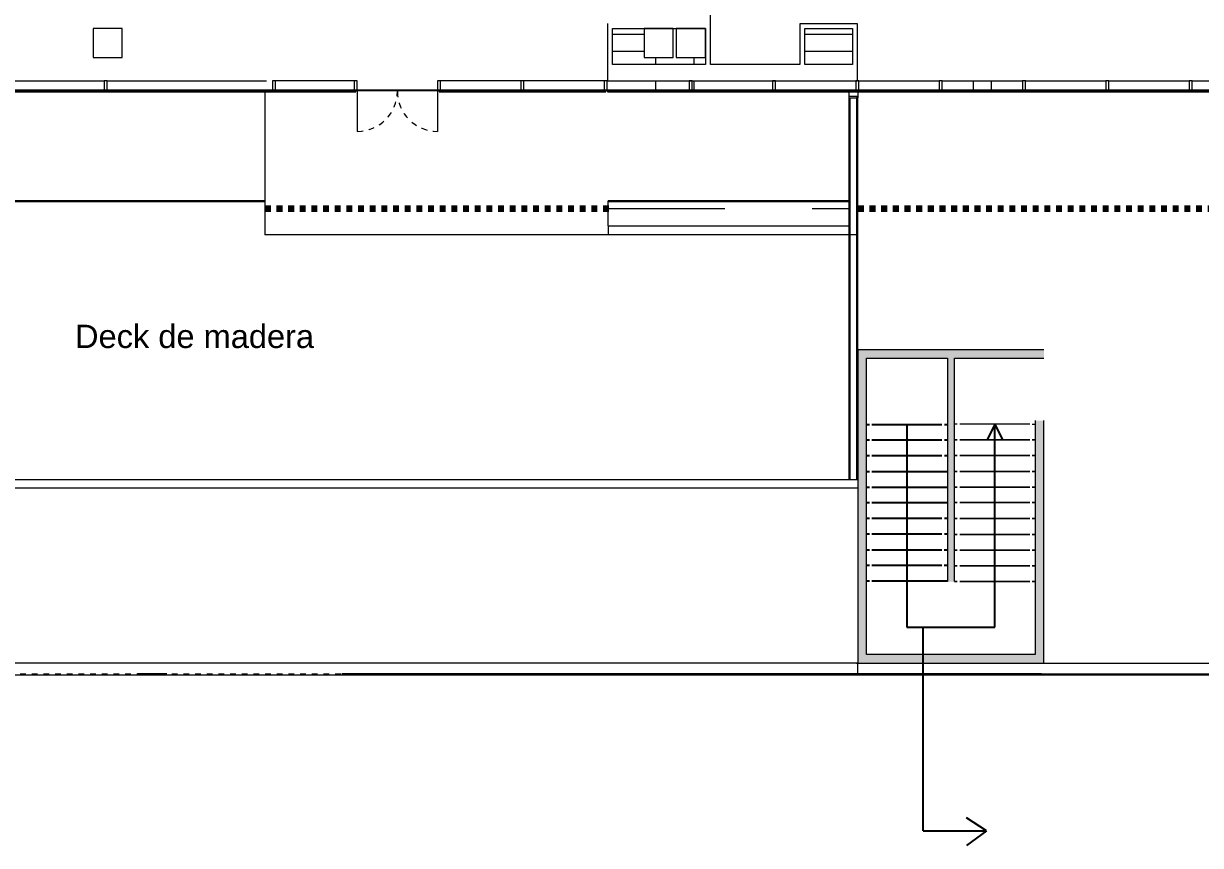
# Model space of a CAD drawing. Header units: millimetres. Extents: x 182 to 305, y 81 to 164.
# Drawn here: x 228.39 to 248.58, y 80.69 to 94.79 of the extents above; entities that cross this region are included whole.
import ezdxf

# ---------------------------------------------------------------- set-up
doc = ezdxf.new("R2010")
doc.units = ezdxf.units.MM
for name, pattern in [('ACAD_ISO04W100', [30.5, 24, -3, 0.5, -3]), ('ACAD_ISO10W100', [18.5, 12, -3, 0.5, -3]), ('Dash', [3.5, 2, -1.5]), ('Dash 1_16_', [0.003174, 0.001587, -0.001587]), ('Dash dot dot', [0.020639, 0.00635, -0.004763, 0, -0.004763, 0, -0.004763]), ('DASHDOT', [1, 0.5, -0.25, 0, -0.25])]:
    doc.linetypes.add(name, pattern=pattern)
for name, color, linetype, lineweight in [('A-----NPP', 7, 'Continuous', 9), ('A-AREAIDM', 7, 'Continuous', 18), ('A-AREALIM', 7, 'Continuous', 9), ('A-DOORSYM', 7, 'Continuous', 9), ('A-FLOROTM', 7, 'Continuous', 9), ('A-FLORSTM', 7, 'Continuous', 9), ('A-WALL', 7, 'Continuous', 9), ('A-WALLCWM', 7, 'Continuous', 9), ('S-COLSPRM', 7, 'Continuous', 9)]:
    doc.layers.add(name, color=color, linetype=linetype, lineweight=lineweight)
for name, color, linetype in [('Lineas Escaleras', 7, 'Continuous'), ('Lineas Lotes', 7, 'DASHDOT'), ('Lineas Rotulo', 7, 'Continuous'), ('TIERRA', 7, 'Continuous')]:
    doc.layers.add(name, color=color, linetype=linetype)
doc.styles.add('PANROMAN', font='arial.ttf', dxfattribs={"height": 0.4})

msp = doc.modelspace()

# ---------------------------------------------------------------- hatches: boundary and pattern name
h = msp.add_hatch(color=252)
h.paths.add_polyline_path([(245.8911, 87.975664), (245.7411, 87.975664), (245.7411, 83.964512), (243.820016, 83.964512), (243.820016, 83.814512), (245.8911, 83.814512)], flags=17)
h.paths.add_polyline_path([(243.820016, 83.964512), (242.851101, 83.964512), (242.851101, 89.044512), (244.112848, 89.044512), (244.236101, 89.044512), (244.236101, 85.214512), (244.356101, 85.214512), (244.356101, 89.044512), (245.8911, 89.044512), (245.8911, 89.194512), (244.112848, 89.194512), (242.701101, 89.194512), (242.701101, 83.814512), (243.820016, 83.814512)])

# ---------------------------------------------------------------- linework, layer by layer
at = {"color": 252}
for p, q in [((243.542225, 87.908098), (243.542225, 84.432996)), ((245.049162, 87.914512), (244.916132, 87.644512)), ((245.049162, 84.432996), (245.049162, 87.914512)), ((245.049162, 87.914512), (245.182193, 87.644512)), ((243.542225, 84.432996), (245.049162, 84.432996))]:
    msp.add_line(p, q, dxfattribs=at)
at = {"linetype": 'ACAD_ISO10W100'}
msp.add_line((301.349668, 83.623389), (190.992923, 83.623389), dxfattribs=at)
at = {"layer": 'A-----NPP', "color": 252, "linetype": 'Dash dot dot', "lineweight": 100}
for p, q in [((232.531106, 91.614512), (238.418992, 91.614512)), ((238.418992, 91.614512), (238.431096, 91.614512)), ((242.701101, 91.614512), (270.336106, 91.614512))]:
    msp.add_line(p, q, dxfattribs=at)
at = {"layer": 'A-----NPP', "color": 252, "linetype": 'Dash', "lineweight": 18}
msp.add_line((238.418992, 91.614512), (242.551101, 91.614512), dxfattribs=at)
msp.add_line((238.418992, 91.614512), (242.551101, 91.614512), dxfattribs=at)
at = {"layer": 'A-AREALIM', "color": 252}
msp.add_line((239.886106, 94.204648), (239.886106, 94.084648), dxfattribs=at)
at = {"layer": 'A-DOORSYM', "color": 252}
for p, q in [((234.115806, 93.624648), (234.115806, 92.936298)), ((235.492506, 93.624648), (235.492506, 92.936298))]:
    msp.add_line(p, q, dxfattribs=at)
at = {"layer": 'A-DOORSYM', "color": 252, "linetype": 'Dash 1_16_'}
for centre, start, end in [((234.115806, 93.624648), 270, 0), ((235.492506, 93.624648), 180, 270)]:
    msp.add_arc(centre, 0.68835, start, end, dxfattribs=at)
at = {"layer": 'A-FLOROTM', "color": 252}
for p, q in [((238.493306, 94.604648), (239.036106, 94.604648)), ((241.791101, 94.604648), (242.607606, 94.604648)), ((239.036106, 94.304648), (238.493306, 94.304648)), ((242.607606, 94.304648), (241.791101, 94.304648)), ((239.236106, 94.104648), (239.236106, 94.204648)), ((239.236106, 94.084648), (239.236106, 94.104648)), ((239.886106, 94.204648), (239.886106, 94.104648)), ((239.886106, 94.104648), (239.886106, 94.084648)), ((238.401906, 93.804648), (238.408306, 93.804648)), ((239.236106, 93.644648), (239.236106, 93.804648)), ((239.886106, 93.804648), (239.886106, 93.644648)), ((242.717706, 93.804648), (244.094406, 93.804648)), ((244.146406, 93.804648), (245.523106, 93.804648)), ((244.686106, 93.642148), (244.686106, 93.804648)), ((244.986106, 93.804648), (244.986106, 93.642148)), ((245.575106, 93.804648), (246.951806, 93.804648)), ((247.003806, 93.804648), (248.380506, 93.804648)), ((248.432506, 93.804648), (249.809206, 93.804648)), ((232.531106, 93.642148), (232.531106, 93.644648)), ((232.531106, 93.617148), (232.531106, 91.164512)), ((239.808306, 93.644648), (238.401906, 93.644648)), ((241.237006, 93.644648), (239.860306, 93.644648)), ((242.551101, 93.644648), (241.289006, 93.644648)), ((242.551101, 93.642148), (242.551101, 93.644648)), ((242.551101, 93.539512), (242.551101, 93.617148)), ((242.701101, 93.617148), (242.701101, 93.539512)), ((238.418992, 91.314512), (238.418992, 91.744513)), ((238.418992, 91.164512), (232.531106, 91.164512)), ((244.406101, 87.914512), (244.356101, 87.914512)), ((245.6511, 87.914512), (244.447225, 87.914512)), ((245.6911, 87.914512), (245.7411, 87.914512)), ((244.356101, 87.644512), (244.406101, 87.644512)), ((244.447225, 87.644512), (245.6511, 87.644512)), ((245.6911, 87.644512), (245.7411, 87.644512)), ((244.356101, 87.374512), (244.406101, 87.374512)), ((244.447225, 87.374512), (245.6511, 87.374512)), ((245.6911, 87.374512), (245.7411, 87.374512)), ((244.356101, 87.104512), (244.406101, 87.104512)), ((244.447225, 87.104512), (245.6511, 87.104512)), ((245.6911, 87.104512), (245.7411, 87.104512)), ((244.356101, 86.834512), (244.406101, 86.834512)), ((244.447225, 86.834512), (245.6511, 86.834512)), ((245.6911, 86.834512), (245.7411, 86.834512)), ((244.356101, 86.568764), (244.406101, 86.568764)), ((244.447225, 86.568764), (245.6511, 86.568764)), ((245.6911, 86.568764), (245.7411, 86.568764)), ((244.356101, 86.294512), (244.406101, 86.294512)), ((244.447225, 86.294512), (245.6511, 86.294512)), ((245.6911, 86.294512), (245.7411, 86.294512)), ((244.356101, 86.024512), (244.406101, 86.024512)), ((244.447225, 86.024512), (245.6511, 86.024512)), ((245.6911, 86.024512), (245.7411, 86.024512)), ((244.356101, 85.754512), (244.406101, 85.754512)), ((244.447225, 85.754512), (245.6511, 85.754512)), ((245.6911, 85.754512), (245.7411, 85.754512)), ((244.356544, 85.484512), (244.406544, 85.484512)), ((244.447225, 85.484512), (245.6511, 85.484512)), ((245.6911, 85.484512), (245.7411, 85.484512)), ((244.356544, 85.214512), (244.406544, 85.214512)), ((244.447225, 85.214512), (245.6511, 85.214512)), ((245.6911, 85.214512), (245.7411, 85.214512)), ((242.701101, 83.814512), (270.336106, 83.814512)), ((219.586106, 83.614512), (274.736106, 83.614512))]:
    msp.add_line(p, q, dxfattribs=at)
at = {"layer": 'A-FLORSTM', "color": 252}
for p, q in [((244.406101, 87.644512), (244.356101, 87.644512)), ((245.6511, 87.644512), (244.447225, 87.644512)), ((245.7411, 87.644512), (245.6911, 87.644512)), ((244.406101, 87.374512), (244.356101, 87.374512)), ((245.6511, 87.374512), (244.447225, 87.374512)), ((245.7411, 87.374512), (245.6911, 87.374512)), ((244.406101, 87.104512), (244.356101, 87.104512)), ((245.6511, 87.104512), (244.447225, 87.104512)), ((245.7411, 87.104512), (245.6911, 87.104512)), ((244.406101, 86.834512), (244.356101, 86.834512)), ((245.6511, 86.834512), (244.447225, 86.834512)), ((245.7411, 86.834512), (245.6911, 86.834512)), ((244.406101, 86.568764), (244.356101, 86.568764)), ((245.6511, 86.568764), (244.447225, 86.568764)), ((245.7411, 86.568764), (245.6911, 86.568764)), ((244.406101, 86.294512), (244.356101, 86.294512)), ((245.6511, 86.294512), (244.447225, 86.294512)), ((245.7411, 86.294512), (245.6911, 86.294512)), ((244.406101, 86.024512), (244.356101, 86.024512)), ((245.6511, 86.024512), (244.447225, 86.024512)), ((245.7411, 86.024512), (245.6911, 86.024512)), ((244.406101, 85.754512), (244.356101, 85.754512)), ((245.6511, 85.754512), (244.447225, 85.754512)), ((245.7411, 85.754512), (245.6911, 85.754512)), ((244.406544, 85.484512), (244.356544, 85.484512)), ((245.6511, 85.484512), (244.447225, 85.484512)), ((245.7411, 85.484512), (245.6911, 85.484512)), ((244.406544, 85.214512), (244.356544, 85.214512)), ((245.6511, 85.214512), (244.447225, 85.214512)), ((245.7411, 85.214512), (245.6911, 85.214512))]:
    msp.add_line(p, q, dxfattribs=at)
at = {"layer": 'A-WALL', "color": 252, "lineweight": 18}
for p, q in [((240.171106, 94.084648), (240.171106, 102.412148)), ((238.408306, 94.789648), (238.408306, 93.804648)), ((238.493306, 94.084648), (238.493306, 94.704648)), ((238.493306, 94.704648), (240.086106, 94.704648)), ((240.086106, 94.704648), (240.086106, 94.084648)), ((242.692606, 94.784648), (241.706101, 94.784648)), ((241.706101, 94.784648), (241.706101, 94.084648)), ((241.791101, 94.699648), (242.607606, 94.699648)), ((241.791101, 94.084648), (241.791101, 94.699648)), ((242.607606, 94.699648), (242.607606, 94.084648)), ((242.692606, 93.804648), (242.692606, 94.784648)), ((240.086106, 94.084648), (238.493306, 94.084648)), ((241.706101, 94.084648), (240.171106, 94.084648)), ((242.607606, 94.084648), (241.791101, 94.084648)), ((238.408306, 93.804648), (242.692606, 93.804648)), ((232.531106, 91.744513), (188.361099, 91.744513)), ((188.361099, 91.734513), (232.531106, 91.734513)), ((242.551101, 91.744513), (238.418992, 91.744513)), ((238.418992, 91.734513), (242.551101, 91.734513)), ((242.701101, 89.194512), (242.701101, 83.814512)), ((242.701101, 89.194512), (244.112848, 89.194512)), ((242.851101, 83.964512), (242.851101, 89.044512)), ((242.851101, 89.044512), (244.112848, 89.044512)), ((244.112848, 89.194512), (245.8911, 89.194512)), ((244.112848, 89.044512), (244.236101, 89.044512)), ((244.236101, 89.044512), (244.236101, 85.214512)), ((244.356101, 85.214512), (244.356101, 89.044512)), ((244.356101, 89.044512), (245.8911, 89.044512)), ((245.7411, 87.975664), (245.7411, 83.964512)), ((245.8911, 83.814512), (245.8911, 87.975664)), ((245.7411, 83.964512), (242.851101, 83.964512)), ((242.701101, 83.814512), (211.066101, 83.814512)), ((242.701101, 83.614512), (242.701101, 83.814512)), ((242.701101, 83.614512), (242.701101, 83.814512)), ((242.881101, 83.814512), (245.8911, 83.814512)), ((219.586101, 83.614512), (242.701101, 83.614512)), ((270.336106, 83.624512), (242.701101, 83.624512))]:
    msp.add_line(p, q, dxfattribs=at)
at = {"layer": 'A-WALL', "color": 252}
for p, q in [((242.551101, 86.964512), (242.551101, 93.539512)), ((242.551101, 93.539512), (242.701101, 93.539512)), ((242.701101, 93.539512), (242.701101, 93.514512)), ((238.418992, 91.314512), (242.551101, 91.314512)), ((238.418992, 91.314512), (238.418992, 91.164512)), ((242.701101, 91.164512), (238.418992, 91.164512)), ((242.701101, 86.814512), (219.636101, 86.814512)), ((219.786101, 86.964512), (242.701101, 86.964512))]:
    msp.add_line(p, q, dxfattribs=at)
at = {"layer": 'A-WALLCWM', "color": 252}
for p, q in [((226.967106, 93.804648), (229.775106, 93.804648)), ((229.827106, 93.804648), (232.561106, 93.804648)), ((234.063806, 93.804648), (232.713106, 93.804648)), ((236.921206, 93.804648), (235.544506, 93.804648)), ((238.349906, 93.804648), (236.973206, 93.804648)), ((229.801106, 93.642148), (226.941106, 93.642148)), ((226.941106, 93.617148), (229.801106, 93.617148)), ((226.967106, 93.644648), (229.775106, 93.644648)), ((232.661106, 93.642148), (229.801106, 93.642148)), ((229.801106, 93.642148), (229.801106, 93.617148)), ((229.801106, 93.617148), (229.801106, 93.642148)), ((229.801106, 93.617148), (232.661106, 93.617148)), ((229.827106, 93.644648), (232.661106, 93.644648)), ((232.661106, 93.617148), (232.661106, 93.642148)), ((234.089806, 93.642148), (232.661106, 93.642148)), ((232.661106, 93.642148), (232.661106, 93.617148)), ((232.661106, 93.617148), (234.089806, 93.617148)), ((234.063806, 93.644648), (232.713106, 93.644648)), ((234.089806, 93.617148), (234.089806, 93.642148)), ((236.947206, 93.642148), (235.518506, 93.642148)), ((235.518506, 93.642148), (235.518506, 93.617148)), ((235.518506, 93.617148), (236.947206, 93.617148)), ((236.921206, 93.644648), (235.544506, 93.644648)), ((236.947206, 93.617148), (236.947206, 93.642148)), ((238.375906, 93.642148), (236.947206, 93.642148)), ((236.947206, 93.642148), (236.947206, 93.617148)), ((236.947206, 93.617148), (238.375906, 93.617148)), ((238.349906, 93.644648), (236.973206, 93.644648)), ((238.375906, 93.617148), (238.375906, 93.642148)), ((239.834306, 93.642148), (238.408306, 93.642148)), ((238.408306, 93.642148), (238.408306, 93.617148)), ((238.408306, 93.617148), (239.834306, 93.617148)), ((241.263006, 93.642148), (239.834306, 93.642148)), ((239.834306, 93.642148), (239.834306, 93.617148)), ((239.834306, 93.617148), (239.834306, 93.642148)), ((239.834306, 93.617148), (241.263006, 93.617148)), ((242.691706, 93.642148), (241.263006, 93.642148)), ((241.263006, 93.642148), (241.263006, 93.617148)), ((241.263006, 93.617148), (241.263006, 93.642148)), ((241.263006, 93.617148), (242.691706, 93.617148)), ((242.571101, 93.514512), (242.676101, 93.514512)), ((242.571101, 86.964512), (242.571101, 93.514512)), ((242.676101, 93.514512), (242.676101, 86.964512)), ((242.701101, 93.514512), (242.676101, 93.514512)), ((244.120406, 93.642148), (242.691706, 93.642148)), ((242.691706, 93.642148), (242.691706, 93.617148)), ((242.691706, 93.617148), (242.691706, 93.642148)), ((242.691706, 93.617148), (244.120406, 93.617148)), ((242.701101, 89.194512), (242.701101, 93.514512)), ((245.549106, 93.642148), (244.120406, 93.642148)), ((244.120406, 93.642148), (244.120406, 93.617148)), ((244.120406, 93.617148), (244.120406, 93.642148)), ((244.120406, 93.617148), (245.549106, 93.617148)), ((246.977806, 93.642148), (245.549106, 93.642148)), ((245.549106, 93.642148), (245.549106, 93.617148)), ((245.549106, 93.617148), (245.549106, 93.642148)), ((245.549106, 93.617148), (246.977806, 93.617148)), ((248.406506, 93.642148), (246.977806, 93.642148)), ((246.977806, 93.642148), (246.977806, 93.617148)), ((246.977806, 93.617148), (246.977806, 93.642148)), ((246.977806, 93.617148), (248.406506, 93.617148)), ((249.835206, 93.642148), (248.406506, 93.642148)), ((248.406506, 93.642148), (248.406506, 93.617148)), ((248.406506, 93.617148), (248.406506, 93.642148)), ((248.406506, 93.617148), (249.835206, 93.617148)), ((242.676101, 83.814512), (242.701101, 83.814512))]:
    msp.add_line(p, q, dxfattribs=at)
at = {"layer": 'A-WALLCWM', "color": 252, "lineweight": 18, "extrusion": (0, 0, -1)}
for p, q in [((229.827106, 93.804648), (229.775106, 93.804648)), ((229.775106, 93.804648), (229.775106, 93.644648)), ((229.827106, 93.644648), (229.827106, 93.804648)), ((234.115806, 93.804648), (234.063806, 93.804648)), ((234.063806, 93.804648), (234.063806, 93.644648)), ((234.115806, 93.644648), (234.115806, 93.804648)), ((235.544506, 93.804648), (235.492506, 93.804648)), ((235.492506, 93.804648), (235.492506, 93.644648)), ((235.544506, 93.644648), (235.544506, 93.804648)), ((236.973206, 93.804648), (236.921206, 93.804648)), ((236.921206, 93.804648), (236.921206, 93.644648)), ((236.973206, 93.644648), (236.973206, 93.804648)), ((238.401906, 93.804648), (238.349906, 93.804648)), ((238.349906, 93.804648), (238.349906, 93.644648)), ((238.401906, 93.644648), (238.401906, 93.804648)), ((239.860306, 93.804648), (239.808306, 93.804648)), ((239.808306, 93.804648), (239.808306, 93.644648)), ((239.860306, 93.644648), (239.860306, 93.804648)), ((241.289006, 93.804648), (241.237006, 93.804648)), ((241.237006, 93.804648), (241.237006, 93.644648)), ((241.289006, 93.644648), (241.289006, 93.804648)), ((242.717706, 93.804648), (242.665706, 93.804648)), ((242.665706, 93.804648), (242.665706, 93.644648)), ((242.717706, 93.644648), (242.717706, 93.804648)), ((244.146406, 93.804648), (244.094406, 93.804648)), ((244.094406, 93.804648), (244.094406, 93.644648)), ((244.146406, 93.644648), (244.146406, 93.804648)), ((245.575106, 93.804648), (245.523106, 93.804648)), ((245.523106, 93.804648), (245.523106, 93.644648)), ((245.575106, 93.644648), (245.575106, 93.804648)), ((247.003806, 93.804648), (246.951806, 93.804648)), ((246.951806, 93.804648), (246.951806, 93.644648)), ((247.003806, 93.644648), (247.003806, 93.804648)), ((248.432506, 93.804648), (248.380506, 93.804648)), ((248.380506, 93.804648), (248.380506, 93.644648)), ((248.432506, 93.644648), (248.432506, 93.804648)), ((229.775106, 93.644648), (229.827106, 93.644648)), ((234.063806, 93.644648), (234.115806, 93.644648)), ((235.492506, 93.644648), (235.544506, 93.644648)), ((236.921206, 93.644648), (236.973206, 93.644648)), ((238.349906, 93.644648), (238.401906, 93.644648)), ((239.808306, 93.644648), (239.860306, 93.644648)), ((241.237006, 93.644648), (241.289006, 93.644648)), ((242.665706, 93.644648), (242.717706, 93.644648)), ((244.094406, 93.644648), (244.146406, 93.644648)), ((245.523106, 93.644648), (245.575106, 93.644648)), ((246.951806, 93.644648), (247.003806, 93.644648)), ((248.380506, 93.644648), (248.432506, 93.644648))]:
    msp.add_line(p, q, dxfattribs=at)
at = {"layer": 'A-WALLCWM', "color": 252, "lineweight": 18}
for p, q in [((232.713106, 93.804648), (232.661106, 93.804648)), ((232.661106, 93.804648), (232.661106, 93.644648)), ((232.713106, 93.644648), (232.713106, 93.804648)), ((232.661106, 93.644648), (232.713106, 93.644648))]:
    msp.add_line(p, q, dxfattribs=at)
at = {"layer": 'Lineas Escaleras', "color": 252}
for p, q in [((242.851101, 87.908098), (242.901101, 87.908098)), ((242.942225, 87.908098), (244.142225, 87.908098)), ((244.186101, 87.908098), (244.236101, 87.908098)), ((242.851101, 87.644512), (242.901101, 87.644512)), ((242.942225, 87.644512), (244.142225, 87.644512)), ((244.186101, 87.644512), (244.236101, 87.644512)), ((242.851101, 87.374512), (242.901101, 87.374512)), ((242.942225, 87.374512), (244.142225, 87.374512)), ((244.186101, 87.374512), (244.236101, 87.374512)), ((242.851101, 87.104512), (242.901101, 87.104512)), ((242.942225, 87.104512), (244.236101, 87.104512)), ((244.186101, 87.104512), (244.236101, 87.104512)), ((242.851101, 86.834512), (242.901101, 86.834512)), ((242.851101, 86.834512), (242.901101, 86.834512)), ((242.942225, 86.834512), (244.236101, 86.834512)), ((242.942225, 86.834512), (244.236101, 86.834512)), ((244.186101, 86.834512), (244.236101, 86.834512)), ((244.186101, 86.834512), (244.236101, 86.834512)), ((242.851101, 86.570926), (242.901101, 86.570926)), ((242.942225, 86.570926), (244.236101, 86.570926)), ((244.186101, 86.570926), (244.236101, 86.570926)), ((242.851101, 86.300926), (242.901101, 86.300926)), ((242.942225, 86.300926), (244.142225, 86.300926)), ((244.186101, 86.300926), (244.236101, 86.300926)), ((242.851101, 86.030926), (242.901101, 86.030926)), ((242.942225, 86.030926), (244.142225, 86.030926)), ((244.186101, 86.030926), (244.236101, 86.030926)), ((242.851101, 85.760926), (242.901101, 85.760926)), ((242.851101, 85.760926), (242.901101, 85.760926)), ((242.942225, 85.760926), (244.142225, 85.760926)), ((242.942225, 85.760926), (244.142225, 85.760926)), ((244.182225, 85.760926), (244.232225, 85.760926)), ((244.182225, 85.760926), (244.232225, 85.760926)), ((242.851101, 85.497339), (242.901101, 85.497339)), ((242.942225, 85.497339), (244.142225, 85.497339)), ((244.182225, 85.497339), (244.232225, 85.497339)), ((242.851101, 85.227339), (242.901101, 85.227339)), ((242.942225, 85.227339), (244.236101, 85.227339)), ((244.182225, 85.227339), (244.232225, 85.227339))]:
    msp.add_line(p, q, dxfattribs=at)
at = {"layer": 'Lineas Lotes', "color": 252, "linetype": 'ACAD_ISO04W100', "ltscale": 4e-05}
msp.add_line((301.434637, 83.618873), (185.194637, 83.618873), dxfattribs=at)
at = {"layer": 'Lineas Rotulo', "color": 252}
for p, q in [((243.820016, 80.93734), (243.820016, 84.432996)), ((244.907782, 80.93734), (244.566146, 81.161838)), ((243.820016, 80.93734), (244.907782, 80.93734)), ((244.907782, 80.93734), (244.566146, 80.687531))]:
    msp.add_line(p, q, dxfattribs=at)
at = {"layer": 'S-COLSPRM', "color": 252}
for p, q in [((230.086106, 94.704648), (229.586106, 94.704648)), ((229.586106, 94.704648), (229.586106, 94.204648)), ((230.086106, 94.204648), (230.086106, 94.704648)), ((239.536106, 94.704648), (239.036106, 94.704648)), ((239.036106, 94.704648), (239.036106, 94.204648)), ((239.536106, 94.204648), (239.536106, 94.704648)), ((240.086106, 94.704648), (239.586106, 94.704648)), ((239.586106, 94.704648), (239.586106, 94.204648)), ((240.086106, 94.204648), (240.086106, 94.704648)), ((229.586106, 94.204648), (230.086106, 94.204648)), ((239.036106, 94.204648), (239.536106, 94.204648)), ((239.586106, 94.204648), (240.086106, 94.204648))]:
    msp.add_line(p, q, dxfattribs=at)
at = {"layer": 'TIERRA', "color": 252, "ltscale": 0.1}
msp.add_line((212.251372, 93.644648), (261.266329, 93.644648), dxfattribs=at)

# ---------------------------------------------------------------- texts
at = {"layer": 'A-AREAIDM', "color": 252, "style": 'PANROMAN'}
msp.add_text('Deck de madera', height=0.4, dxfattribs=at).set_placement((229.275955, 89.220643))

doc.saveas('drawing.dxf')
